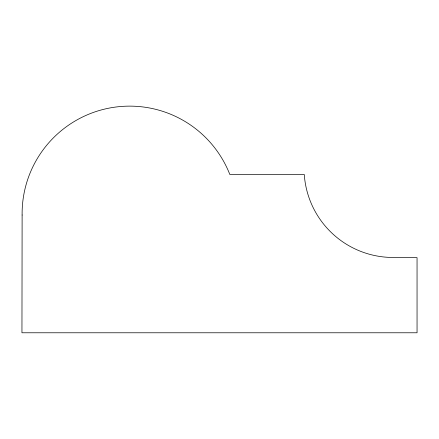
<?xml version="1.0" encoding="UTF-8"?>
<svg xmlns="http://www.w3.org/2000/svg" width="439" height="439" viewBox="0 0 439 439"><rect width="100%" height="100%" fill="white"/><g stroke="black" fill="none" stroke-linecap="round" stroke-linejoin="round"><path stroke-width="0.66" d="M22.12 215.017L21.95 332.778L417.05 332.778L417.05 257.666L393.157 257.468A89.04 89.04 0 0 1 304.271 174.459L229.822 174.459A107.56 107.56 0 0 0 22.12 215.017"/></g></svg>
